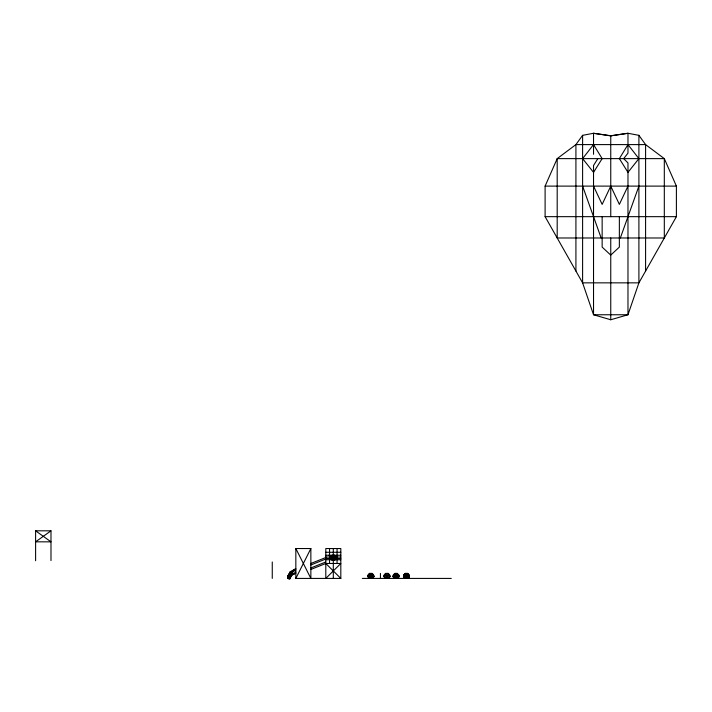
<?xml version="1.0" encoding="UTF-8"?>
<svg xmlns="http://www.w3.org/2000/svg" width="712" height="712" viewBox="0 0 712 712"><rect width="100%" height="100%" fill="white"/><g stroke="black" fill="none" stroke-linecap="round" stroke-linejoin="round"><path stroke-width="1.07" d="M332.798 557.87L332.192 555.253L330.528 557.06L330.341 558.537C331.712 560.789 334.898 560.789 336.269 558.537L336.091 557.06L334.418 555.253L333.812 557.87L330.341 558.537L332.637 559.739L336.269 558.537L333.812 557.87M370.382 576.017L369.777 573.4L368.104 575.207L367.979 576.684L370.356 578.42L367.926 576.684L368.104 575.207L369.777 573.4L372.002 573.4L373.675 575.207L373.853 576.684L372.688 577.886L369.083 577.886L367.926 576.684L371.397 576.017L373.853 576.684L373.613 575.207L372.002 573.4L371.397 576.017M385.228 577.886L383.99 576.684L384.168 575.207L385.842 573.4L388.067 573.4L389.731 575.207L389.909 576.684L388.681 577.886L385.147 577.886L384.035 576.684L384.231 575.207L385.842 573.4L385.014 575.207M396.664 576.017L397.18 573.4L398.791 575.207L398.978 576.684L397.866 577.886L394.261 577.886L393.149 576.684L393.282 575.207L394.955 573.4L397.18 573.4L398.845 575.207L399.032 576.684L396.664 578.42L399.032 576.684L396.664 576.017L393.104 576.684L393.344 575.207L394.955 573.4L395.472 576.017M406.445 578.286L404.719 577.886L403.482 576.684L403.66 575.207L405.333 573.4L407.558 573.4L409.222 575.207L409.409 576.684L408.243 577.886L404.638 577.886L403.526 576.684L403.722 575.207L405.333 573.4L405.849 576.017L409.409 576.684L409.169 575.207L407.558 573.4L407.042 576.017M335.254 556.125L335.032 557.06L334.418 555.253L336.091 557.06M372.839 574.273L372.616 575.207L372.002 573.4L373.675 575.207L368.104 575.207L369.777 573.4L369.163 575.207L368.941 574.273M333.839 560.273L333.973 559.739M288.405 578.722L288.405 577.913L287.701 577.913L289.864 578.722L290.496 577.913L290.496 576.302L289.802 576.302L289.802 575.492L291.422 571.718L295.836 568.71L290.265 571.718L287.701 576.302L287.701 577.913L288.405 578.722L289.864 578.722L292 572.653L295.836 569.831M387.55 578.42L387.702 577.886M331.578 557.06L332.192 555.253L330.528 557.06M620.348 237.986L638.904 186.108M610.976 135.761L627.975 133.278L638.904 135.333L645.588 144.598L664.314 158.625L676.4 186.108L676.4 216.662L638.904 282.851L627.975 314.757L610.754 319.759L593.532 314.757L582.603 282.851L545.107 216.662L545.107 186.108L557.193 158.625L575.919 144.598L582.603 135.333L593.532 133.278L610.531 135.761M290.496 577.913L289.802 577.913L289.802 578.722L292 574.495L291.422 571.718L290.265 571.718L287.701 576.302L289.864 578.722L289.802 575.492L288.405 575.492L288.405 576.302L287.701 576.302M368.958 575.207L369.777 573.4M394.137 575.207L394.955 573.4L393.282 575.207L398.845 575.207M404.514 575.207L405.333 573.4L403.66 575.207L409.222 575.207M627.975 186.108L619.36 204.389L610.754 186.108L602.147 204.389L593.532 186.108M289.802 578.722L292 574.495L295.836 572.065M295.836 578.42L310.859 548.534L295.836 548.534L295.836 578.42L340.817 578.42L340.817 548.534L325.802 548.534L325.802 578.42L340.817 563.477L325.802 563.477L310.859 569.458M335.183 559.739L337.061 556.001M597.84 158.625L593.532 165.495L593.532 314.757L627.975 314.757L627.975 162.932L623.668 158.625L627.975 153.16L627.975 133.278L610.754 135.832L593.532 133.278L593.532 154.317M332.192 555.253L330.582 557.06L330.395 558.537L331.507 559.739M335.112 559.739L336.215 558.537L336.028 557.06L334.418 555.253L335.236 557.06M388.752 577.886L389.865 576.684L389.678 575.207L388.067 573.4L388.885 575.207M385.842 573.4L384.168 575.207L389.731 575.207L388.067 573.4M335.628 558.537L334.462 559.739L340.817 559.739M407.602 577.886L408.768 576.684M373.853 576.684L371.424 578.42L373.853 576.684L367.926 576.684M409.409 576.684L407.042 578.42L409.409 576.684L403.482 576.684L405.849 578.42M50.988 560.584L50.988 530.814L35.6 541.832L50.988 541.832L35.6 530.814L35.6 560.727M291.439 571.843L289.677 572.653L290.265 572.653M292.125 574.682L295.836 573.187L291.422 575.429L291.422 574.495L292 574.495M310.859 563.477L325.802 557.505M310.859 564.972L325.802 558.991M310.859 567.953L325.802 561.973M403.482 576.684L405.849 576.017M399.032 576.684L393.104 576.684L394.341 577.886L396.068 578.286M545.107 186.108L676.4 186.108M545.107 216.662L676.4 216.662M35.6 530.814L50.988 530.814M325.802 552.272L340.817 552.272M325.802 555.253L340.817 555.253M325.802 557.06L340.817 557.06M325.802 558.537L340.817 558.537M325.802 559.739L332.148 559.739L330.982 558.537M292 572.653L291.422 572.653L291.422 571.718M386.349 576.017L387.55 576.017M383.99 576.684L389.909 576.684M362.346 578.42L451.266 578.42M393.104 576.684L395.472 578.42M325.802 563.477L340.817 578.42M393.745 576.684L394.911 577.886M289.802 575.492L290.496 576.302M329.086 555.066L331.427 559.739M295.836 548.534L310.859 578.42L310.859 548.534M407.558 573.4L408.377 575.207M397.18 573.4L397.999 575.207M288.405 575.492L289.864 578.722M582.603 186.108L601.159 237.986M386.207 577.886L386.349 578.42M332.637 559.739L332.771 560.273M645.588 271.041L645.588 144.598L575.919 144.598L575.919 271.041M638.904 135.333L638.904 282.851L582.603 282.851L582.603 135.333M619.36 216.662L619.36 247.091L610.754 255.101L602.147 247.091L602.147 216.662M610.754 135.832L610.754 216.662M610.754 237.986L610.754 319.759M406.445 573.4L406.445 578.42M396.068 573.4L396.068 578.42M386.954 573.4L386.954 578.42M380.439 573.4L380.439 578.42M370.89 573.4L370.89 578.42M337.061 548.534L337.061 563.477M333.305 548.534L333.305 578.42M329.549 548.534L329.549 563.477M272.26 561.982L272.26 578.42M627.975 144.598L619.36 158.625L627.975 172.366L638.904 158.625L627.975 144.598M602.147 158.625L593.532 172.366L582.603 158.625L593.532 144.598L602.147 158.625M664.314 158.625L557.193 158.625L557.193 237.986L664.314 237.986L664.314 158.625"/></g></svg>
